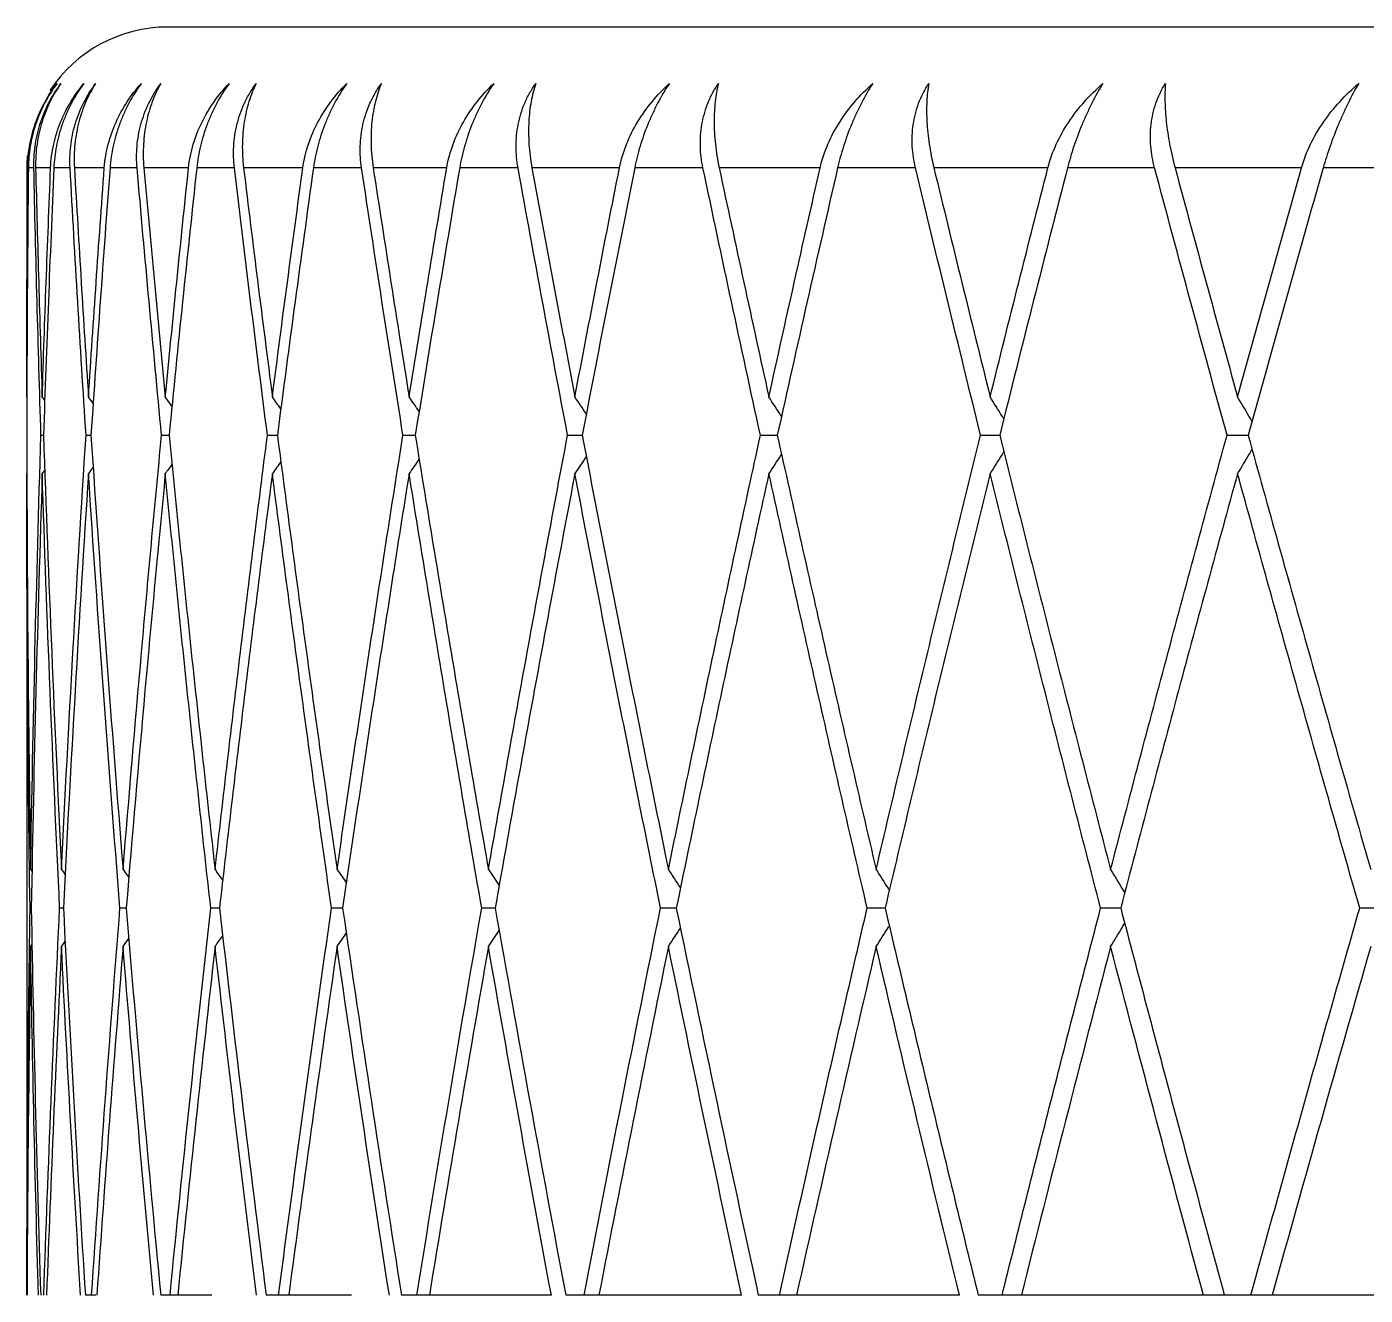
# Model space of a CAD drawing. Extents: x 1661 to 2451, y 0 to 579.
# Drawn here: x 2144.649 to 2149.4, y 273.281 to 277.782 of the extents above; entities that cross this region are included whole.
import ezdxf

# ---------------------------------------------------------------- set-up
doc = ezdxf.new("R2010")
doc.units = 0
doc.header["$LTSCALE"] = 10
doc.header["$MEASUREMENT"] = 0
doc.header["$PDMODE"] = 3
doc.header["$PDSIZE"] = -10
doc.layers.get('0').update_dxf_attribs({"linetype": 'CONTINUOUS'})
doc.layers.get('DEFPOINTS').update_dxf_attribs({"linetype": 'CONTINUOUS'})
doc.layers.add('1', color=7, linetype='CONTINUOUS')
doc.styles.add('Daelim Dimension', font='')
doc.styles.get('Daelim Dimension').set_extended_font_data('나눔고딕')
doc.dimstyles.new('DEFAULT', dxfattribs={"dimscale": 2, "dimtxt": 2, "dimasz": 2, "dimexe": 0, "dimexo": 2, "dimgap": 1, "dimtad": 1, "dimdec": 0, "dimzin": 9, "dimdsep": 46, "dimtxsty": 'Daelim Dimension', "dimcen": 0.5, "dimclrd": 5, "dimclre": 5, "dimclrt": 256, "dimadec": 1, "dimazin": 0, "dimtfac": 1, "dimtdec": 0, "dimtix": 1, "dimtmove": 0, "dimatfit": 3, "dimfxl": 1, "dimtolj": 1, "dimtzin": 1, "dimlwd": 9, "dimlwe": 9, "dimarcsym": 0})

# ---------------------------------------------------------------- blocks, each defined once
blk = doc.blocks.new('*D10')
at = {"color": 5, "linetype": 'ByBlock', "lineweight": 9, "ltscale": 0.5, "transparency": 16777216}
for p, q in [((2201.1748, 273.2806), (2210.2299, 273.2806)), ((2210.2299, 229.2806), (2210.2299, 269.2806)), ((2201.1748, 225.2806), (2210.2299, 225.2806))]:
    blk.add_line(p, q, dxfattribs=at)
at = {"color": 5, "lineweight": 9, "ltscale": 0.5, "transparency": 16777216}
for p, q in [((1872.6271, 259.8451), (1872.6271, 257.7348)), ((1907.6271, 259.8451), (1907.6271, 257.7348)), ((1872.6271, 257.7348), (1760.0075, 257.7348)), ((1903.6271, 257.7348), (1876.6271, 257.7348))]:
    blk.add_line(p, q, dxfattribs=at)
at = {"color": 5, "ltscale": 0.5, "transparency": 16777216}
for points in [[(2209.5632, 269.2806), (2210.8966, 269.2806), (2210.2299, 273.2806)], [(1876.6271, 258.4015), (1876.6271, 257.0681), (1872.6271, 257.7348)], [(1903.6271, 258.4015), (1903.6271, 257.0681), (1907.6271, 257.7348)], [(2209.5632, 229.2806), (2210.8966, 229.2806), (2210.2299, 225.2806)]]:
    blk.add_solid(points, dxfattribs=at)
at = {"layer": 'DEFPOINTS', "color": 0, "ltscale": 0.5, "transparency": 16777216}
for p in [(2197.1748, 273.2806), (2210.2299, 273.2806), (1907.6271, 257.7348), (1872.6271, 255.8451), (1907.6271, 255.8451), (2197.1748, 225.2806)]:
    blk.add_point(p, dxfattribs=at)
at = {"color": 7, "ltscale": 0.5, "transparency": 16777216, "insert": (1803.1169, 266.3585), "char_height": 10, "attachment_point": 5, "style": 'Daelim Dimension'}
blk.add_mtext('\\A1;설치구멍 %%C35', dxfattribs=at)
at = {"ltscale": 0.5, "transparency": 16777216, "insert": (2206.0525, 249.2806), "char_height": 4, "attachment_point": 5, "rotation": 90, "style": 'Daelim Dimension'}
blk.add_mtext('\\A1;48', dxfattribs=at)
blk = doc.blocks.new('*D11')
at = {"color": 5, "lineweight": 9, "ltscale": 0.5, "transparency": 16777216}
for p, q in [((2146.9886, 470.7637), (1973.3175, 470.7637)), ((1975.3175, 466.7637), (1975.3175, 277.2806)), ((2140.6495, 273.2806), (1973.3175, 273.2806))]:
    blk.add_line(p, q, dxfattribs=at)
at = {"color": 5, "linetype": 'ByBlock', "lineweight": 9, "ltscale": 0.5, "transparency": 16777216}
for p, q in [((2212.6777, 377.2806), (2263.0505, 377.2806)), ((2263.0505, 373.2806), (2263.0505, 277.2806)), ((2212.6777, 273.2806), (2263.0505, 273.2806))]:
    blk.add_line(p, q, dxfattribs=at)
at = {"color": 5, "ltscale": 0.5, "transparency": 16777216}
for points in [[(1974.6508, 466.7637), (1975.9842, 466.7637), (1975.3175, 470.7637)], [(2262.3839, 373.2806), (2263.7172, 373.2806), (2263.0505, 377.2806)], [(1974.6508, 277.2806), (1975.9842, 277.2806), (1975.3175, 273.2806)], [(2262.3839, 277.2806), (2263.7172, 277.2806), (2263.0505, 273.2806)]]:
    blk.add_solid(points, dxfattribs=at)
at = {"layer": 'DEFPOINTS', "color": 0, "ltscale": 0.5, "transparency": 16777216}
for p in [(2150.9886, 470.7637), (2208.6777, 377.2806), (1975.3175, 273.2806), (2144.6495, 273.2806), (2208.6777, 273.2806), (2263.0505, 273.2806)]:
    blk.add_point(p, dxfattribs=at)
at = {"color": 7, "ltscale": 0.5, "transparency": 16777216, "insert": (1967.874, 372.0221), "char_height": 10, "attachment_point": 5, "rotation": 90, "style": 'Daelim Dimension'}
blk.add_mtext('\\A1;197', dxfattribs=at)
at = {"ltscale": 0.5, "transparency": 16777216, "insert": (2258.8874, 325.2806), "char_height": 4, "attachment_point": 5, "rotation": 90, "style": 'Daelim Dimension'}
blk.add_mtext('\\A1;104', dxfattribs=at)
blk = doc.blocks.new('*D12')
at = {"color": 5, "lineweight": 9, "ltscale": 0.5, "transparency": 16777216}
for p, q in [((2027.1529, 387.9396), (2027.1529, 224.6774)), ((2167.1495, 249.972), (2167.1495, 224.6774)), ((2031.1529, 226.6774), (2163.1495, 226.6774))]:
    blk.add_line(p, q, dxfattribs=at)
at = {"color": 5, "ltscale": 0.5, "transparency": 16777216}
for points in [[(2031.1529, 227.3441), (2031.1529, 226.0107), (2027.1529, 226.6774)], [(2163.1495, 227.3441), (2163.1495, 226.0107), (2167.1495, 226.6774)]]:
    blk.add_solid(points, dxfattribs=at)
at = {"layer": 'DEFPOINTS', "color": 0, "ltscale": 0.5, "transparency": 16777216}
for p in [(2027.1529, 391.9396), (2167.1495, 253.972), (2167.1495, 226.6774)]:
    blk.add_point(p, dxfattribs=at)
at = {"color": 7, "ltscale": 0.5, "transparency": 16777216, "insert": (2097.1512, 234.0851), "char_height": 10, "attachment_point": 5, "style": 'Daelim Dimension'}
blk.add_mtext('\\A1;140', dxfattribs=at)
blk = doc.blocks.new('*D8')
at = {"color": 5, "lineweight": 9, "ltscale": 0.5, "transparency": 16777216}
for p, q in [((2140.6495, 273.2806), (1973.3175, 273.2806)), ((1975.3175, 99.9618), (1975.3175, 269.2806)), ((2149.2945, 95.9618), (1973.3175, 95.9618))]:
    blk.add_line(p, q, dxfattribs=at)
at = {"color": 5, "ltscale": 0.5, "transparency": 16777216}
for points in [[(1974.6508, 269.2806), (1975.9842, 269.2806), (1975.3175, 273.2806)], [(1974.6508, 99.9618), (1975.9842, 99.9618), (1975.3175, 95.9618)]]:
    blk.add_solid(points, dxfattribs=at)
at = {"layer": 'DEFPOINTS', "color": 0, "ltscale": 0.5, "transparency": 16777216}
for p in [(1975.3175, 273.2806), (2144.6495, 273.2806), (2153.2945, 95.9618)]:
    blk.add_point(p, dxfattribs=at)
at = {"color": 7, "ltscale": 0.5, "transparency": 16777216, "insert": (1967.874, 184.6212), "char_height": 10, "attachment_point": 5, "rotation": 90, "style": 'Daelim Dimension'}
blk.add_mtext('\\A1;480', dxfattribs=at)

msp = doc.modelspace()

# ---------------------------------------------------------------- linework, layer by layer
at = {"layer": '1', "color": 7, "linetype": 'Continuous', "lineweight": 18}
for p, q in [((2189.1495, 277.7806), (2145.1495, 277.7806)), ((2144.6495, 277.2806), (2144.6495, 276.4681)), ((2144.6999, 276.3322), (2144.7088, 276.3322)), ((2144.6495, 276.1963), (2144.6495, 273.2806)), ((2144.6632, 274.7907), (2144.6682, 274.7838)), ((2144.6655, 274.6544), (2144.6611, 274.6544)), ((2144.6632, 274.5181), (2144.6683, 274.525)), ((2144.6495, 273.2806), (2144.6496, 273.2806)), ((2144.8797, 273.2806), (2144.8574, 273.2806)), ((2145.158, 273.2806), (2145.1247, 273.2806)), ((2145.306, 273.2806), (2145.1852, 273.2806)), ((2145.5433, 273.2806), (2145.4992, 273.2806)), ((2145.8019, 273.2806), (2145.5792, 273.2806)), ((2146.0339, 273.2806), (2145.9791, 273.2806)), ((2146.5112, 273.2806), (2146.0783, 273.2806)), ((2146.6274, 273.2806), (2146.5623, 273.2806)), ((2147.1866, 273.2806), (2146.68, 273.2806)), ((2147.3209, 273.2806), (2147.2457, 273.2806)), ((2147.9593, 273.2806), (2147.3814, 273.2806)), ((2148.111, 273.2806), (2148.0261, 273.2806)), ((2148.8254, 273.2806), (2148.1792, 273.2806)), ((2148.9938, 273.2806), (2148.8996, 273.2806)), ((2149.7809, 273.2806), (2149.0693, 273.2806))]:
    msp.add_line(p, q, dxfattribs=at)
at = {"layer": '1', "color": 7, "linetype": 'Continuous', "lineweight": 13}
msp.add_line((2144.6527, 277.2806), (2144.6495, 277.2806), dxfattribs=at)
at = {"layer": '1', "color": 7, "linetype": 'Continuous', "lineweight": 18}
for start, end in [(90, 146.6648), (175.0585, 180)]:
    msp.add_arc((2145.1495, 277.2806), 0.5, start, end, dxfattribs=at)
for points, knots in [([(2144.6527, 277.2806), (2144.653, 277.3097), (2144.6557, 277.3377), (2144.6656, 277.3919), (2144.6727, 277.4181), (2144.6909, 277.4689), (2144.7019, 277.493), (2144.727, 277.5386), (2144.7413, 277.5602), (2144.7571, 277.5806)], [0, 0, 0, 0, 0.25, 0.25, 0.5, 0.5, 0.75, 0.75, 1, 1, 1, 1]), ([(2144.7571, 277.5806), (2144.7403, 277.5582), (2144.7256, 277.5348), (2144.7066, 277.4982), (2144.7007, 277.4858), (2144.69, 277.4605), (2144.6852, 277.4477), (2144.6725, 277.4092), (2144.6662, 277.3834), (2144.6598, 277.3447), (2144.6582, 277.3318), (2144.656, 277.3061), (2144.6554, 277.2933), (2144.6552, 277.2806)], [0, 0, 0, 0, 0.25, 0.25, 0.375, 0.375, 0.5, 0.5, 0.75, 0.75, 0.875, 0.875, 1, 1, 1, 1]), ([(2144.6745, 277.2806), (2144.674, 277.306), (2144.6754, 277.3316), (2144.6807, 277.3702), (2144.683, 277.3831), (2144.6888, 277.4091), (2144.6923, 277.4222), (2144.7043, 277.4606), (2144.7145, 277.4856), (2144.7331, 277.5221), (2144.7398, 277.5341), (2144.7546, 277.5578), (2144.7625, 277.5694), (2144.7709, 277.5806)], [0, 0, 0, 0, 0.25, 0.25, 0.375, 0.375, 0.5, 0.5, 0.75, 0.75, 0.875, 0.875, 1, 1, 1, 1]), ([(2144.7709, 277.5806), (2144.7565, 277.5602), (2144.7436, 277.5386), (2144.7211, 277.4932), (2144.7115, 277.4694), (2144.6997, 277.4317), (2144.6962, 277.4189), (2144.6903, 277.3924), (2144.6878, 277.3789), (2144.6819, 277.3379), (2144.6802, 277.3097), (2144.6809, 277.2806)], [0, 0, 0, 0, 0.25, 0.25, 0.5, 0.5, 0.625, 0.625, 0.75, 0.75, 1, 1, 1, 1]), ([(2144.7341, 277.2806), (2144.7353, 277.3097), (2144.7391, 277.3377), (2144.7511, 277.3919), (2144.7593, 277.4181), (2144.7799, 277.4689), (2144.7921, 277.493), (2144.8198, 277.5386), (2144.8352, 277.5602), (2144.8523, 277.5806)], [0, 0, 0, 0, 0.25, 0.25, 0.5, 0.5, 0.75, 0.75, 1, 1, 1, 1]), ([(2144.8523, 277.5806), (2144.8356, 277.5582), (2144.8209, 277.5348), (2144.8016, 277.4982), (2144.7956, 277.4858), (2144.7846, 277.4605), (2144.7796, 277.4477), (2144.7662, 277.4092), (2144.7594, 277.3834), (2144.752, 277.3447), (2144.7501, 277.3318), (2144.7471, 277.3061), (2144.7461, 277.2933), (2144.7455, 277.2806)], [0, 0, 0, 0, 0.25, 0.25, 0.375, 0.375, 0.5, 0.5, 0.75, 0.75, 0.875, 0.875, 1, 1, 1, 1]), ([(2144.8033, 277.2806), (2144.8019, 277.306), (2144.8026, 277.3316), (2144.8069, 277.3702), (2144.8089, 277.3831), (2144.8141, 277.4091), (2144.8173, 277.4222), (2144.8285, 277.4606), (2144.8382, 277.4856), (2144.8564, 277.5221), (2144.863, 277.5341), (2144.8775, 277.5578), (2144.8854, 277.5694), (2144.8938, 277.5806)], [0, 0, 0, 0, 0.25, 0.25, 0.375, 0.375, 0.5, 0.5, 0.75, 0.75, 0.875, 0.875, 1, 1, 1, 1]), ([(2144.8938, 277.5806), (2144.8808, 277.5602), (2144.8693, 277.5386), (2144.8495, 277.4932), (2144.8412, 277.4694), (2144.8313, 277.4317), (2144.8284, 277.4189), (2144.8236, 277.3924), (2144.8217, 277.3789), (2144.8176, 277.3379), (2144.8169, 277.3097), (2144.8186, 277.2806)], [0, 0, 0, 0, 0.25, 0.25, 0.5, 0.5, 0.625, 0.625, 0.75, 0.75, 1, 1, 1, 1]), ([(2144.9247, 277.2806), (2144.9269, 277.3097), (2144.9317, 277.3377), (2144.9458, 277.3919), (2144.9551, 277.4181), (2144.9779, 277.4689), (2144.9913, 277.493), (2145.0213, 277.5386), (2145.0379, 277.5602), (2145.0562, 277.5806)], [0, 0, 0, 0, 0.25, 0.25, 0.5, 0.5, 0.75, 0.75, 1, 1, 1, 1]), ([(2145.0562, 277.5806), (2145.0397, 277.5582), (2145.025, 277.5348), (2145.0055, 277.4982), (2144.9994, 277.4858), (2144.9881, 277.4605), (2144.983, 277.4477), (2144.969, 277.4092), (2144.9617, 277.3834), (2144.9534, 277.3447), (2144.951, 277.3318), (2144.9473, 277.3061), (2144.9459, 277.2933), (2144.945, 277.2806)], [0, 0, 0, 0, 0.25, 0.25, 0.375, 0.375, 0.5, 0.5, 0.75, 0.75, 0.875, 0.875, 1, 1, 1, 1]), ([(2145.041, 277.2806), (2145.0388, 277.306), (2145.0387, 277.3316), (2145.0419, 277.3702), (2145.0436, 277.3831), (2145.0481, 277.4091), (2145.051, 277.4222), (2145.0614, 277.4606), (2145.0707, 277.4856), (2145.0883, 277.5221), (2145.0947, 277.5341), (2145.109, 277.5578), (2145.1168, 277.5694), (2145.1251, 277.5806)], [0, 0, 0, 0, 0.25, 0.25, 0.375, 0.375, 0.5, 0.5, 0.75, 0.75, 0.875, 0.875, 1, 1, 1, 1]), ([(2145.1251, 277.5806), (2145.1135, 277.5602), (2145.1035, 277.5386), (2145.0865, 277.4932), (2145.0795, 277.4694), (2145.0716, 277.4317), (2145.0693, 277.4189), (2145.0658, 277.3924), (2145.0645, 277.3789), (2145.0621, 277.3379), (2145.0624, 277.3097), (2145.065, 277.2806)], [0, 0, 0, 0, 0.25, 0.25, 0.5, 0.5, 0.625, 0.625, 0.75, 0.75, 1, 1, 1, 1]), ([(2145.2236, 277.2806), (2145.2267, 277.3097), (2145.2325, 277.3377), (2145.2486, 277.3919), (2145.2589, 277.4181), (2145.284, 277.4689), (2145.2984, 277.493), (2145.3306, 277.5386), (2145.3483, 277.5602), (2145.3677, 277.5806)], [0, 0, 0, 0, 0.25, 0.25, 0.5, 0.5, 0.75, 0.75, 1, 1, 1, 1]), ([(2145.3677, 277.5806), (2145.3514, 277.5582), (2145.3368, 277.5348), (2145.3172, 277.4982), (2145.3111, 277.4858), (2145.2996, 277.4605), (2145.2943, 277.4477), (2145.2798, 277.4092), (2145.272, 277.3834), (2145.2628, 277.3447), (2145.2602, 277.3318), (2145.2558, 277.3061), (2145.254, 277.2933), (2145.2526, 277.2806)], [0, 0, 0, 0, 0.25, 0.25, 0.375, 0.375, 0.5, 0.5, 0.75, 0.75, 0.875, 0.875, 1, 1, 1, 1]), ([(2145.3864, 277.2806), (2145.3833, 277.306), (2145.3825, 277.3316), (2145.3846, 277.3702), (2145.386, 277.3831), (2145.3898, 277.4091), (2145.3924, 277.4222), (2145.4019, 277.4606), (2145.4107, 277.4856), (2145.4276, 277.5221), (2145.4339, 277.5341), (2145.4479, 277.5578), (2145.4555, 277.5694), (2145.4637, 277.5806)], [0, 0, 0, 0, 0.25, 0.25, 0.375, 0.375, 0.5, 0.5, 0.75, 0.75, 0.875, 0.875, 1, 1, 1, 1]), ([(2145.4637, 277.5806), (2145.4537, 277.5602), (2145.4451, 277.5386), (2145.431, 277.4932), (2145.4254, 277.4694), (2145.4194, 277.4317), (2145.4178, 277.4189), (2145.4155, 277.3924), (2145.4148, 277.3789), (2145.4141, 277.3379), (2145.4155, 277.3097), (2145.4191, 277.2806)], [0, 0, 0, 0, 0.25, 0.25, 0.5, 0.5, 0.625, 0.625, 0.75, 0.75, 1, 1, 1, 1]), ([(2145.6293, 277.2806), (2145.6333, 277.3097), (2145.64, 277.3377), (2145.6581, 277.3919), (2145.6695, 277.4181), (2145.6965, 277.4689), (2145.712, 277.493), (2145.7462, 277.5386), (2145.765, 277.5602), (2145.7854, 277.5806)], [0, 0, 0, 0, 0.25, 0.25, 0.5, 0.5, 0.75, 0.75, 1, 1, 1, 1]), ([(2145.7854, 277.5806), (2145.7694, 277.5582), (2145.7549, 277.5348), (2145.7354, 277.4982), (2145.7292, 277.4858), (2145.7176, 277.4605), (2145.7122, 277.4477), (2145.6972, 277.4092), (2145.689, 277.3834), (2145.6789, 277.3447), (2145.6759, 277.3318), (2145.6708, 277.3061), (2145.6687, 277.2933), (2145.6669, 277.2806)], [0, 0, 0, 0, 0.25, 0.25, 0.375, 0.375, 0.5, 0.5, 0.75, 0.75, 0.875, 0.875, 1, 1, 1, 1]), ([(2145.8378, 277.2806), (2145.8339, 277.306), (2145.8323, 277.3316), (2145.8334, 277.3702), (2145.8344, 277.3831), (2145.8376, 277.4091), (2145.8398, 277.4222), (2145.8484, 277.4606), (2145.8566, 277.4856), (2145.8729, 277.5221), (2145.8789, 277.5341), (2145.8925, 277.5578), (2145.8999, 277.5694), (2145.9079, 277.5806)], [0, 0, 0, 0, 0.25, 0.25, 0.375, 0.375, 0.5, 0.5, 0.75, 0.75, 0.875, 0.875, 1, 1, 1, 1]), ([(2145.9079, 277.5806), (2145.8995, 277.5602), (2145.8925, 277.5386), (2145.8813, 277.4932), (2145.8771, 277.4694), (2145.8731, 277.4317), (2145.8722, 277.4189), (2145.8712, 277.3924), (2145.8711, 277.3789), (2145.8721, 277.3379), (2145.8745, 277.3097), (2145.879, 277.2806)], [0, 0, 0, 0, 0.25, 0.25, 0.5, 0.5, 0.625, 0.625, 0.75, 0.75, 1, 1, 1, 1]), ([(2146.1399, 277.2806), (2146.1448, 277.3097), (2146.1524, 277.3377), (2146.1723, 277.3919), (2146.1846, 277.4181), (2146.2136, 277.4689), (2146.23, 277.493), (2146.2661, 277.5386), (2146.2858, 277.5602), (2146.3071, 277.5806)], [0, 0, 0, 0, 0.25, 0.25, 0.5, 0.5, 0.75, 0.75, 1, 1, 1, 1]), ([(2146.3071, 277.5806), (2146.2915, 277.5582), (2146.2773, 277.5348), (2146.2578, 277.4982), (2146.2517, 277.4858), (2146.24, 277.4605), (2146.2344, 277.4477), (2146.2191, 277.4092), (2146.2104, 277.3834), (2146.1996, 277.3447), (2146.1963, 277.3318), (2146.1905, 277.3061), (2146.188, 277.2933), (2146.1859, 277.2806)], [0, 0, 0, 0, 0.25, 0.25, 0.375, 0.375, 0.5, 0.5, 0.75, 0.75, 0.875, 0.875, 1, 1, 1, 1]), ([(2146.393, 277.2806), (2146.3884, 277.306), (2146.386, 277.3316), (2146.386, 277.3702), (2146.3866, 277.3831), (2146.3891, 277.4091), (2146.391, 277.4222), (2146.3987, 277.4606), (2146.4063, 277.4856), (2146.4217, 277.5221), (2146.4275, 277.5341), (2146.4406, 277.5578), (2146.4478, 277.5694), (2146.4557, 277.5806)], [0, 0, 0, 0, 0.25, 0.25, 0.375, 0.375, 0.5, 0.5, 0.75, 0.75, 0.875, 0.875, 1, 1, 1, 1]), ([(2146.4557, 277.5806), (2146.4489, 277.5602), (2146.4435, 277.5386), (2146.4352, 277.4932), (2146.4325, 277.4694), (2146.4305, 277.4317), (2146.4302, 277.4189), (2146.4304, 277.3924), (2146.4309, 277.3789), (2146.4337, 277.3379), (2146.4372, 277.3097), (2146.4425, 277.2806)], [0, 0, 0, 0, 0.25, 0.25, 0.5, 0.5, 0.625, 0.625, 0.75, 0.75, 1, 1, 1, 1]), ([(2146.7528, 277.2806), (2146.7586, 277.3097), (2146.7671, 277.3377), (2146.7888, 277.3919), (2146.8019, 277.4181), (2146.8327, 277.4689), (2146.8499, 277.493), (2146.8877, 277.5386), (2146.9082, 277.5602), (2146.9304, 277.5806)], [0, 0, 0, 0, 0.25, 0.25, 0.5, 0.5, 0.75, 0.75, 1, 1, 1, 1]), ([(2146.9304, 277.5806), (2146.9153, 277.5582), (2146.9013, 277.5348), (2146.8821, 277.4982), (2146.8759, 277.4858), (2146.8642, 277.4605), (2146.8586, 277.4477), (2146.843, 277.4092), (2146.834, 277.3834), (2146.8223, 277.3447), (2146.8188, 277.3318), (2146.8124, 277.3061), (2146.8095, 277.2933), (2146.807, 277.2806)], [0, 0, 0, 0, 0.25, 0.25, 0.375, 0.375, 0.5, 0.5, 0.75, 0.75, 0.875, 0.875, 1, 1, 1, 1]), ([(2147.0493, 277.2806), (2147.044, 277.306), (2147.0408, 277.3316), (2147.0398, 277.3702), (2147.04, 277.3831), (2147.0418, 277.4091), (2147.0434, 277.4222), (2147.05, 277.4606), (2147.057, 277.4856), (2147.0716, 277.5221), (2147.0771, 277.5341), (2147.0896, 277.5578), (2147.0966, 277.5694), (2147.1042, 277.5806)], [0, 0, 0, 0, 0.25, 0.25, 0.375, 0.375, 0.5, 0.5, 0.75, 0.75, 0.875, 0.875, 1, 1, 1, 1]), ([(2147.1042, 277.5806), (2147.0991, 277.5602), (2147.0953, 277.5386), (2147.0901, 277.4932), (2147.0888, 277.4694), (2147.0888, 277.4317), (2147.0892, 277.4189), (2147.0907, 277.3924), (2147.0918, 277.3789), (2147.0963, 277.3379), (2147.1007, 277.3097), (2147.107, 277.2806)], [0, 0, 0, 0, 0.25, 0.25, 0.5, 0.5, 0.625, 0.625, 0.75, 0.75, 1, 1, 1, 1]), ([(2147.4651, 277.2806), (2147.4717, 277.3097), (2147.4811, 277.3377), (2147.5044, 277.3919), (2147.5184, 277.4181), (2147.5507, 277.4689), (2147.5687, 277.493), (2147.608, 277.5386), (2147.6293, 277.5602), (2147.6521, 277.5806)], [0, 0, 0, 0, 0.25, 0.25, 0.5, 0.5, 0.75, 0.75, 1, 1, 1, 1]), ([(2147.6521, 277.5806), (2147.6376, 277.5582), (2147.624, 277.5348), (2147.6051, 277.4982), (2147.599, 277.4858), (2147.5873, 277.4605), (2147.5816, 277.4477), (2147.5658, 277.4092), (2147.5564, 277.3834), (2147.5441, 277.3447), (2147.5403, 277.3318), (2147.5333, 277.3061), (2147.5301, 277.2933), (2147.5272, 277.2806)], [0, 0, 0, 0, 0.25, 0.25, 0.375, 0.375, 0.5, 0.5, 0.75, 0.75, 0.875, 0.875, 1, 1, 1, 1]), ([(2147.8036, 277.2806), (2147.7975, 277.306), (2147.7937, 277.3316), (2147.7915, 277.3702), (2147.7914, 277.3831), (2147.7925, 277.4091), (2147.7937, 277.4222), (2147.7993, 277.4606), (2147.8056, 277.4856), (2147.8193, 277.5221), (2147.8245, 277.5341), (2147.8364, 277.5578), (2147.8431, 277.5694), (2147.8504, 277.5806)], [0, 0, 0, 0, 0.25, 0.25, 0.375, 0.375, 0.5, 0.5, 0.75, 0.75, 0.875, 0.875, 1, 1, 1, 1]), ([(2147.8504, 277.5806), (2147.847, 277.5602), (2147.8448, 277.5386), (2147.8427, 277.4932), (2147.8428, 277.4694), (2147.8449, 277.4317), (2147.8459, 277.4189), (2147.8486, 277.3924), (2147.8503, 277.3789), (2147.8565, 277.3379), (2147.862, 277.3097), (2147.869, 277.2806)], [0, 0, 0, 0, 0.25, 0.25, 0.5, 0.5, 0.625, 0.625, 0.75, 0.75, 1, 1, 1, 1]), ([(2148.2733, 277.2806), (2148.2807, 277.3097), (2148.2908, 277.3377), (2148.3157, 277.3919), (2148.3305, 277.4181), (2148.3642, 277.4689), (2148.383, 277.493), (2148.4236, 277.5386), (2148.4455, 277.5602), (2148.4689, 277.5806)], [0, 0, 0, 0, 0.25, 0.25, 0.5, 0.5, 0.75, 0.75, 1, 1, 1, 1]), ([(2148.4689, 277.5806), (2148.455, 277.5582), (2148.4419, 277.5348), (2148.4233, 277.4982), (2148.4173, 277.4858), (2148.4056, 277.4605), (2148.4, 277.4477), (2148.384, 277.4092), (2148.3744, 277.3834), (2148.3614, 277.3447), (2148.3574, 277.3318), (2148.3498, 277.3061), (2148.3462, 277.2933), (2148.343, 277.2806)], [0, 0, 0, 0, 0.25, 0.25, 0.375, 0.375, 0.5, 0.5, 0.75, 0.75, 0.875, 0.875, 1, 1, 1, 1]), ([(2148.6521, 277.2806), (2148.6454, 277.306), (2148.6408, 277.3316), (2148.6376, 277.3702), (2148.6371, 277.3831), (2148.6375, 277.4091), (2148.6383, 277.4222), (2148.6429, 277.4606), (2148.6485, 277.4856), (2148.6611, 277.5221), (2148.666, 277.5341), (2148.6773, 277.5578), (2148.6836, 277.5694), (2148.6907, 277.5806)], [0, 0, 0, 0, 0.25, 0.25, 0.375, 0.375, 0.5, 0.5, 0.75, 0.75, 0.875, 0.875, 1, 1, 1, 1]), ([(2148.6907, 277.5806), (2148.689, 277.5602), (2148.6884, 277.5386), (2148.6893, 277.4932), (2148.6909, 277.4694), (2148.695, 277.4317), (2148.6966, 277.4189), (2148.7006, 277.3924), (2148.7029, 277.3789), (2148.7107, 277.3379), (2148.7172, 277.3097), (2148.725, 277.2806)], [0, 0, 0, 0, 0.25, 0.25, 0.5, 0.5, 0.625, 0.625, 0.75, 0.75, 1, 1, 1, 1]), ([(2149.1734, 277.2806), (2149.1816, 277.3097), (2149.1925, 277.3377), (2149.2188, 277.3919), (2149.2342, 277.4181), (2149.2693, 277.4689), (2149.2886, 277.493), (2149.3303, 277.5386), (2149.3527, 277.5602), (2149.3767, 277.5806)], [0, 0, 0, 0, 0.25, 0.25, 0.5, 0.5, 0.75, 0.75, 1, 1, 1, 1]), ([(2149.3767, 277.5806), (2149.3635, 277.5582), (2149.3508, 277.5348), (2149.3327, 277.4982), (2149.3268, 277.4858), (2149.3153, 277.4605), (2149.3097, 277.4477), (2149.2936, 277.4092), (2149.2838, 277.3834), (2149.2703, 277.3447), (2149.266, 277.3318), (2149.2578, 277.3061), (2149.254, 277.2933), (2149.2504, 277.2806)], [0, 0, 0, 0, 0.25, 0.25, 0.375, 0.375, 0.5, 0.5, 0.75, 0.75, 0.875, 0.875, 1, 1, 1, 1]), ([(2147.3281, 276.3991), (2147.3279, 276.3995), (2147.3129, 276.4225), (2147.2979, 276.4455), (2147.2832, 276.4681)], [0, 0, 0, 0, 0.016351, 1, 1, 1, 1]), ([(2148.1169, 276.3905), (2148.1149, 276.3937), (2148.0988, 276.4196), (2148.0826, 276.4455), (2148.0684, 276.4681)], [0, 0, 0, 0, 0.125113, 1, 1, 1, 1]), ([(2148.998, 276.3819), (2148.9944, 276.388), (2148.9773, 276.4168), (2148.9601, 276.4455), (2148.9466, 276.4681)], [0, 0, 0, 0, 0.21213, 1, 1, 1, 1]), ([(2147.2533, 276.3322), (2147.273, 276.3322), (2147.293, 276.3322), (2147.3129, 276.3322), (2147.3132, 276.3322)], [0, 0, 0, 0, 0.987137, 1, 1, 1, 1]), ([(2148.0347, 276.3322), (2148.0545, 276.3322), (2148.077, 276.3322), (2148.0995, 276.3322), (2148.1023, 276.3322)], [0, 0, 0, 0, 0.877247, 1, 1, 1, 1]), ([(2148.9092, 276.3322), (2148.9289, 276.3322), (2148.9539, 276.3322), (2148.9789, 276.3322), (2148.9841, 276.3322)], [0, 0, 0, 0, 0.789484, 1, 1, 1, 1]), ([(2148.117, 276.2739), (2148.1149, 276.2707), (2148.0988, 276.2448), (2148.0826, 276.2189), (2148.0684, 276.1963)], [0, 0, 0, 0, 0.125707, 1, 1, 1, 1]), ([(2148.998, 276.2826), (2148.9944, 276.2764), (2148.9773, 276.2476), (2148.9601, 276.2189), (2148.9466, 276.1963)], [0, 0, 0, 0, 0.212832, 1, 1, 1, 1]), ([(2147.3281, 276.2654), (2147.3279, 276.265), (2147.3129, 276.2419), (2147.2979, 276.2189), (2147.2832, 276.1963)], [0, 0, 0, 0, 0.017291, 1, 1, 1, 1]), ([(2147.6639, 274.7907), (2147.6784, 274.768), (2147.694, 274.7435), (2147.7096, 274.7189), (2147.7108, 274.7171)], [0, 0, 0, 0, 0.925472, 1, 1, 1, 1]), ([(2148.4961, 274.7907), (2148.51, 274.768), (2148.5267, 274.7406), (2148.5433, 274.7132), (2148.5462, 274.7085)], [0, 0, 0, 0, 0.828891, 1, 1, 1, 1]), ([(2147.6958, 274.6544), (2147.6943, 274.6544), (2147.6731, 274.6544), (2147.6519, 274.6544), (2147.6321, 274.6544)], [0, 0, 0, 0, 0.070769, 1, 1, 1, 1]), ([(2148.5318, 274.6544), (2148.5278, 274.6544), (2148.5041, 274.6544), (2148.4803, 274.6544), (2148.4606, 274.6544)], [0, 0, 0, 0, 0.168592, 1, 1, 1, 1]), ([(2149.4585, 274.6544), (2149.452, 274.6544), (2149.4259, 274.6544), (2149.3998, 274.6544), (2149.3801, 274.6544)], [0, 0, 0, 0, 0.248051, 1, 1, 1, 1]), ([(2147.6639, 274.5181), (2147.6784, 274.5408), (2147.694, 274.5653), (2147.7096, 274.5899), (2147.7108, 274.5917)], [0, 0, 0, 0, 0.92536, 1, 1, 1, 1]), ([(2148.4961, 274.5181), (2148.51, 274.5408), (2148.5267, 274.5682), (2148.5434, 274.5956), (2148.5462, 274.6003)], [0, 0, 0, 0, 0.828842, 1, 1, 1, 1]), ([(2147.3814, 273.2806), (2147.3809, 273.2806), (2147.3608, 273.2806), (2147.3406, 273.2806), (2147.3209, 273.2806)], [0, 0, 0, 0, 0.023462, 1, 1, 1, 1]), ([(2148.1792, 273.2806), (2148.1762, 273.2806), (2148.1535, 273.2806), (2148.1307, 273.2806), (2148.111, 273.2806)], [0, 0, 0, 0, 0.131049, 1, 1, 1, 1]), ([(2148.8996, 273.2806), (2148.8946, 273.2806), (2148.8699, 273.2806), (2148.8452, 273.2806), (2148.8254, 273.2806)], [0, 0, 0, 0, 0.202754, 1, 1, 1, 1]), ([(2149.0693, 273.2806), (2149.0639, 273.2806), (2149.0387, 273.2806), (2149.0135, 273.2806), (2148.9938, 273.2806)], [0, 0, 0, 0, 0.217257, 1, 1, 1, 1])]:
    msp.add_open_spline(points, degree=3, knots=knots, dxfattribs=at)
for points in [[(2144.6495, 276.4681), (2144.6495, 276.6037), (2144.65, 276.8747), (2144.6516, 277.1454), (2144.6527, 277.2806)], [(2144.6552, 277.2806), (2144.6536, 277.1228), (2144.6509, 276.8068), (2144.6498, 276.4905), (2144.6496, 276.3322)], [(2144.6999, 276.3322), (2144.695, 276.4905), (2144.6858, 276.8068), (2144.678, 277.1228), (2144.6745, 277.2806)], [(2144.6809, 277.2806), (2144.6843, 277.1454), (2144.6915, 276.8747), (2144.6999, 276.6037), (2144.7043, 276.4681)], [(2144.7043, 276.4681), (2144.7087, 276.6037), (2144.7181, 276.8747), (2144.7286, 277.1454), (2144.7341, 277.2806)], [(2144.7455, 277.2806), (2144.7387, 277.1228), (2144.7257, 276.8068), (2144.7142, 276.4905), (2144.7088, 276.3322)], [(2144.8597, 276.3322), (2144.8496, 276.4905), (2144.83, 276.8068), (2144.812, 277.1228), (2144.8033, 277.2806)], [(2144.8186, 277.2806), (2144.8264, 277.1454), (2144.8424, 276.8747), (2144.8596, 276.6037), (2144.8685, 276.4681)], [(2144.8685, 276.4681), (2144.8773, 276.6037), (2144.8955, 276.8747), (2144.9148, 277.1454), (2144.9247, 277.2806)], [(2144.945, 277.2806), (2144.933, 277.1228), (2144.9098, 276.8068), (2144.888, 276.4905), (2144.8774, 276.3322)], [(2145.128, 276.3322), (2145.1128, 276.4905), (2145.0831, 276.8068), (2145.0548, 277.1228), (2145.041, 277.2806)], [(2145.065, 277.2806), (2145.0772, 277.1454), (2145.102, 276.8747), (2145.128, 276.6037), (2145.1412, 276.4681)], [(2145.1412, 276.4681), (2145.1544, 276.6037), (2145.1814, 276.8747), (2145.2094, 277.1454), (2145.2236, 277.2806)], [(2145.2526, 277.2806), (2145.2355, 277.1228), (2145.2021, 276.8068), (2145.1701, 276.4905), (2145.1545, 276.3322)], [(2145.5036, 276.3322), (2145.4834, 276.4905), (2145.4436, 276.8068), (2145.4052, 277.1228), (2145.3864, 277.2806)], [(2145.4191, 277.2806), (2145.4356, 277.1454), (2145.469, 276.8747), (2145.5036, 276.6037), (2145.5211, 276.4681)], [(2145.5211, 276.4681), (2145.5386, 276.6037), (2145.5742, 276.8747), (2145.6108, 277.1454), (2145.6293, 277.2806)], [(2145.6669, 277.2806), (2145.6448, 277.1228), (2145.6014, 276.8068), (2145.5594, 276.4905), (2145.5388, 276.3322)], [(2145.9847, 276.3322), (2145.9595, 276.4905), (2145.9098, 276.8068), (2145.8616, 277.1228), (2145.8378, 277.2806)], [(2145.879, 277.2806), (2145.8997, 277.1454), (2145.9417, 276.8747), (2145.9847, 276.6037), (2146.0064, 276.4681)], [(2146.0064, 276.4681), (2146.0282, 276.6037), (2146.0721, 276.8747), (2146.1171, 277.1454), (2146.1399, 277.2806)], [(2146.1859, 277.2806), (2146.1589, 277.1228), (2146.1057, 276.8068), (2146.0539, 276.4905), (2146.0283, 276.3322)], [(2146.5689, 276.3322), (2146.5389, 276.4905), (2146.4796, 276.8068), (2146.4216, 277.1228), (2146.393, 277.2806)], [(2146.4425, 277.2806), (2146.4674, 277.1454), (2146.5176, 276.8747), (2146.5689, 276.6037), (2146.5947, 276.4681)], [(2146.5947, 276.4681), (2146.6206, 276.6037), (2146.6728, 276.8747), (2146.726, 277.1454), (2146.7528, 277.2806)], [(2146.807, 277.2806), (2146.7753, 277.1228), (2146.7125, 276.8068), (2146.6511, 276.4905), (2146.6207, 276.3322)], [(2147.2533, 276.3322), (2147.2187, 276.4905), (2147.15, 276.8068), (2147.0827, 277.1228), (2147.0493, 277.2806)], [(2147.107, 277.2806), (2147.1358, 277.1454), (2147.1941, 276.8747), (2147.2533, 276.6037), (2147.2832, 276.4681)], [(2147.2832, 276.4681), (2147.313, 276.6037), (2147.3732, 276.8747), (2147.4343, 277.1454), (2147.4651, 277.2806)], [(2147.5272, 277.2806), (2147.4909, 277.1228), (2147.4189, 276.8068), (2147.3482, 276.4905), (2147.3132, 276.3322)], [(2148.0347, 276.3322), (2147.9956, 276.4905), (2147.9179, 276.8069), (2147.8415, 277.1228), (2147.8036, 277.2806)], [(2147.869, 277.2806), (2147.9018, 277.1454), (2147.9678, 276.8747), (2148.0347, 276.6037), (2148.0684, 276.4681)], [(2148.0684, 276.4681), (2148.1021, 276.6037), (2148.1699, 276.8747), (2148.2387, 277.1454), (2148.2733, 277.2806)], [(2148.343, 277.2806), (2148.3022, 277.1228), (2148.2214, 276.8068), (2148.1418, 276.4905), (2148.1023, 276.3322)], [(2148.9092, 276.3322), (2148.8658, 276.4905), (2148.7795, 276.8068), (2148.6944, 277.1228), (2148.6521, 277.2806)], [(2148.725, 277.2806), (2148.7615, 277.1454), (2148.8349, 276.8747), (2148.9092, 276.6037), (2148.9466, 276.4681)], [(2148.9466, 276.4681), (2148.984, 276.6037), (2149.0591, 276.8747), (2149.1352, 277.1454), (2149.1734, 277.2806)], [(2149.2504, 277.2806), (2149.2054, 277.1228), (2149.1161, 276.8068), (2149.0279, 276.4905), (2148.9841, 276.3322)], [(2144.7133, 276.4559), (2144.7103, 276.46), (2144.7073, 276.464), (2144.7043, 276.4681)], [(2144.8852, 276.4452), (2144.8796, 276.4529), (2144.874, 276.4605), (2144.8685, 276.4681)], [(2145.1649, 276.4352), (2145.157, 276.4462), (2145.1491, 276.4572), (2145.1412, 276.4681)], [(2145.5512, 276.4257), (2145.5411, 276.4399), (2145.5311, 276.454), (2145.5211, 276.4681)], [(2146.0421, 276.4166), (2146.0302, 276.4338), (2146.0183, 276.451), (2146.0064, 276.4681)], [(2146.6354, 276.4078), (2146.6218, 276.4279), (2146.6083, 276.448), (2146.5947, 276.4681)], [(2144.6496, 276.3322), (2144.6499, 276.0758), (2144.6525, 275.5624), (2144.659, 275.0481), (2144.6632, 274.7907)], [(2144.6632, 274.7907), (2144.6674, 275.0481), (2144.6777, 275.5624), (2144.6919, 276.0758), (2144.6999, 276.3322)], [(2144.7088, 276.3322), (2144.7176, 276.0758), (2144.7369, 275.5624), (2144.7602, 275.0481), (2144.7727, 274.7907)], [(2144.7727, 274.7907), (2144.7853, 275.0481), (2144.8124, 275.5624), (2144.8433, 276.0758), (2144.8597, 276.3322)], [(2144.8597, 276.3322), (2144.8656, 276.3322), (2144.8715, 276.3322), (2144.8774, 276.3322)], [(2144.8774, 276.3322), (2144.8945, 276.0758), (2144.9305, 275.5624), (2144.9704, 275.0481), (2144.9913, 274.7907)], [(2144.9913, 274.7907), (2145.0122, 275.0481), (2145.0559, 275.5624), (2145.1033, 276.0758), (2145.128, 276.3322)], [(2145.128, 276.3322), (2145.1368, 276.3322), (2145.1457, 276.3322), (2145.1545, 276.3322)], [(2145.1545, 276.3322), (2145.1798, 276.0758), (2145.2324, 275.5624), (2145.2887, 275.0481), (2145.3178, 274.7907)], [(2145.3178, 274.7907), (2145.3469, 275.0481), (2145.407, 275.5624), (2145.4708, 276.0758), (2145.5036, 276.3322)], [(2145.5036, 276.3322), (2145.5153, 276.3322), (2145.527, 276.3322), (2145.5388, 276.3322)], [(2145.5388, 276.3322), (2145.5722, 276.0758), (2145.641, 275.5624), (2145.7135, 275.0481), (2145.7507, 274.7907)], [(2145.7507, 274.7907), (2145.7879, 275.0481), (2145.8641, 275.5624), (2145.9439, 276.0758), (2145.9847, 276.3322)], [(2145.9847, 276.3322), (2145.9992, 276.3322), (2146.0138, 276.3322), (2146.0283, 276.3322)], [(2146.0283, 276.3322), (2146.0697, 276.0758), (2146.1544, 275.5624), (2146.2428, 275.0481), (2146.2879, 274.7907)], [(2146.2879, 274.7907), (2146.3329, 275.0481), (2146.4249, 275.5624), (2146.5203, 276.0758), (2146.5689, 276.3322)], [(2146.5689, 276.3322), (2146.5862, 276.3322), (2146.6034, 276.3322), (2146.6207, 276.3322)], [(2146.6207, 276.3322), (2146.6699, 276.0758), (2146.7701, 275.5624), (2146.8739, 275.0481), (2146.9266, 274.7907)], [(2146.9266, 274.7907), (2146.9794, 275.0481), (2147.0866, 275.5624), (2147.1972, 276.0758), (2147.2533, 276.3322)], [(2147.3132, 276.3322), (2147.3699, 276.0758), (2147.4851, 275.5624), (2147.6037, 275.0481), (2147.6639, 274.7907)], [(2147.6639, 274.7907), (2147.7241, 275.0481), (2147.8461, 275.5624), (2147.9713, 276.0758), (2148.0347, 276.3322)], [(2148.1023, 276.3322), (2148.1662, 276.0758), (2148.2959, 275.5625), (2148.4288, 275.0481), (2148.4961, 274.7907)], [(2148.4961, 274.7907), (2148.5634, 275.0481), (2148.6996, 275.5624), (2148.8388, 276.0758), (2148.9092, 276.3322)], [(2148.9841, 276.3322), (2149.0551, 276.0758), (2149.1985, 275.5624), (2149.3452, 275.0481), (2149.4192, 274.7907)], [(2145.1651, 276.2294), (2145.1571, 276.2184), (2145.1491, 276.2073), (2145.1412, 276.1963)], [(2145.5513, 276.2389), (2145.5412, 276.2247), (2145.5312, 276.2105), (2145.5211, 276.1963)], [(2146.0422, 276.2479), (2146.0303, 276.2307), (2146.0183, 276.2135), (2146.0064, 276.1963)], [(2146.6354, 276.2567), (2146.6219, 276.2365), (2146.6083, 276.2164), (2146.5947, 276.1963)], [(2144.6611, 274.6544), (2144.6572, 274.9119), (2144.6514, 275.4263), (2144.6495, 275.9398), (2144.6495, 276.1963)], [(2144.7043, 276.1963), (2144.6959, 275.9398), (2144.6811, 275.4263), (2144.67, 274.9119), (2144.6655, 274.6544)], [(2144.7136, 276.2088), (2144.7105, 276.2046), (2144.7074, 276.2005), (2144.7043, 276.1963)], [(2144.7662, 274.6544), (2144.7539, 274.9119), (2144.7314, 275.4263), (2144.7127, 275.9398), (2144.7043, 276.1963)], [(2144.8685, 276.1963), (2144.8517, 275.9398), (2144.8202, 275.4263), (2144.7924, 274.9119), (2144.7795, 274.6544)], [(2144.8854, 276.2194), (2144.8798, 276.2117), (2144.8741, 276.204), (2144.8685, 276.1963)], [(2144.9803, 274.6544), (2144.9598, 274.9119), (2144.9206, 275.4263), (2144.8852, 275.9398), (2144.8685, 276.1963)], [(2145.1412, 276.1963), (2145.1162, 275.9398), (2145.0681, 275.4263), (2145.0237, 274.9119), (2145.0025, 274.6544)], [(2145.3025, 274.6544), (2145.2737, 274.9119), (2145.2181, 275.4263), (2145.1662, 275.9398), (2145.1412, 276.1963)], [(2145.5211, 276.1963), (2145.488, 275.9398), (2145.4235, 275.4263), (2145.3628, 274.9119), (2145.3333, 274.6544)], [(2145.7311, 274.6544), (2145.6943, 274.9119), (2145.6224, 275.4263), (2145.5542, 275.9398), (2145.5211, 276.1963)], [(2146.0064, 276.1963), (2145.9653, 275.9398), (2145.8848, 275.4263), (2145.808, 274.9119), (2145.7705, 274.6544)], [(2146.2641, 274.6544), (2146.2193, 274.9119), (2146.1316, 275.4263), (2146.0475, 275.9398), (2146.0064, 276.1963)], [(2146.5947, 276.1963), (2146.5458, 275.9398), (2146.4498, 275.4263), (2146.3572, 274.9119), (2146.3118, 274.6544)], [(2146.8988, 274.6544), (2146.8463, 274.9119), (2146.7432, 275.4263), (2146.6436, 275.9398), (2146.5947, 276.1963)], [(2147.2832, 276.1963), (2147.2267, 275.9398), (2147.1155, 275.4263), (2147.0077, 274.9119), (2146.9546, 274.6544)], [(2147.6321, 274.6544), (2147.5723, 274.9119), (2147.4542, 275.4263), (2147.3396, 275.9398), (2147.2832, 276.1963)], [(2148.0684, 276.1963), (2148.0047, 275.9398), (2147.8789, 275.4263), (2147.7563, 274.9119), (2147.6958, 274.6544)], [(2148.4606, 274.6544), (2148.3936, 274.9119), (2148.2612, 275.4264), (2148.1321, 275.9398), (2148.0684, 276.1963)], [(2148.9466, 276.1963), (2148.8759, 275.9398), (2148.7361, 275.4263), (2148.5994, 274.9119), (2148.5318, 274.6544)], [(2149.3801, 274.6544), (2149.3063, 274.9119), (2149.1602, 275.4263), (2149.0173, 275.9398), (2148.9466, 276.1963)], [(2144.7727, 274.7907), (2144.7771, 274.7847), (2144.7815, 274.7787), (2144.7858, 274.7728)], [(2144.9913, 274.7907), (2144.9981, 274.7813), (2145.0049, 274.7719), (2145.0118, 274.7625)], [(2145.3178, 274.7907), (2145.3269, 274.778), (2145.3359, 274.7654), (2145.3449, 274.7527)], [(2145.7507, 274.7907), (2145.7617, 274.7749), (2145.7728, 274.7592), (2145.7838, 274.7434)], [(2146.2879, 274.7907), (2146.3006, 274.7719), (2146.3134, 274.7532), (2146.3262, 274.7345)], [(2146.9266, 274.7907), (2146.9409, 274.769), (2146.9553, 274.7474), (2146.9696, 274.7257)], [(2144.6496, 273.2806), (2144.65, 273.51), (2144.6523, 273.9682), (2144.6576, 274.4258), (2144.6611, 274.6544)], [(2144.6655, 274.6544), (2144.6695, 274.4258), (2144.6791, 273.9682), (2144.6918, 273.51), (2144.6989, 273.2806)], [(2144.71, 273.2806), (2144.7179, 273.51), (2144.7351, 273.9682), (2144.7553, 274.4258), (2144.7662, 274.6544)], [(2144.7795, 274.6544), (2144.7751, 274.6544), (2144.7706, 274.6544), (2144.7662, 274.6544)], [(2144.7795, 274.6544), (2144.791, 274.4258), (2144.8154, 273.9682), (2144.8429, 273.51), (2144.8574, 273.2806)], [(2144.8797, 273.2806), (2144.895, 273.51), (2144.9271, 273.9682), (2144.9621, 274.4258), (2144.9803, 274.6544)], [(2145.0025, 274.6544), (2144.9951, 274.6544), (2144.9877, 274.6544), (2144.9803, 274.6544)], [(2145.0025, 274.6544), (2145.0213, 274.4258), (2145.0605, 273.9682), (2145.1028, 273.51), (2145.1247, 273.2806)], [(2145.158, 273.2806), (2145.1806, 273.51), (2145.2273, 273.9682), (2145.277, 274.4258), (2145.3025, 274.6544)], [(2145.3333, 274.6544), (2145.3231, 274.6544), (2145.3128, 274.6544), (2145.3025, 274.6544)], [(2145.3333, 274.6544), (2145.3595, 274.4258), (2145.4133, 273.9682), (2145.47, 273.51), (2145.4992, 273.2806)], [(2145.5433, 273.2806), (2145.5732, 273.51), (2145.6344, 273.9682), (2145.6984, 274.4258), (2145.7311, 274.6544)], [(2145.7705, 274.6544), (2145.7574, 274.6544), (2145.7442, 274.6544), (2145.7311, 274.6544)], [(2145.7705, 274.6544), (2145.8038, 274.4258), (2145.8719, 273.9682), (2145.9429, 273.51), (2145.9791, 273.2806)], [(2146.0339, 273.2806), (2146.0709, 273.51), (2146.1462, 273.9682), (2146.2243, 274.4258), (2146.2641, 274.6544)], [(2146.3118, 274.6544), (2146.2959, 274.6544), (2146.28, 274.6544), (2146.2641, 274.6544)], [(2146.3118, 274.6544), (2146.3521, 274.4258), (2146.4342, 273.9682), (2146.5191, 273.51), (2146.5623, 273.2806)], [(2146.6274, 273.2806), (2146.6713, 273.51), (2146.7604, 273.9682), (2146.8522, 274.4258), (2146.8988, 274.6544)], [(2146.9546, 274.6544), (2146.936, 274.6544), (2146.9174, 274.6544), (2146.8988, 274.6544)], [(2146.9546, 274.6544), (2147.0017, 274.4258), (2147.0974, 273.9682), (2147.1958, 273.51), (2147.2457, 273.2806)], [(2147.3209, 273.2806), (2147.3715, 273.51), (2147.4739, 273.9682), (2147.579, 274.4258), (2147.6321, 274.6544)], [(2147.6958, 274.6544), (2147.7495, 274.4258), (2147.8583, 273.9682), (2147.9697, 273.51), (2148.0261, 273.2806)], [(2148.111, 273.2806), (2148.168, 273.51), (2148.2833, 273.9682), (2148.4011, 274.4258), (2148.4606, 274.6544)], [(2148.5318, 274.6544), (2148.5919, 274.4258), (2148.7132, 273.9681), (2148.837, 273.5099), (2148.8996, 273.2806)], [(2148.9938, 273.2806), (2149.057, 273.51), (2149.1846, 273.9682), (2149.3146, 274.4258), (2149.3801, 274.6544)], [(2145.7507, 274.5181), (2145.7617, 274.5338), (2145.7727, 274.5496), (2145.7837, 274.5653)], [(2146.2879, 274.5181), (2146.3006, 274.5368), (2146.3134, 274.5556), (2146.3261, 274.5743)], [(2146.9266, 274.5181), (2146.9409, 274.5398), (2146.9552, 274.5614), (2146.9695, 274.583)], [(2144.6632, 274.5181), (2144.6598, 274.3122), (2144.6544, 273.9), (2144.6513, 273.4872), (2144.6504, 273.2806)], [(2144.6908, 273.2806), (2144.6849, 273.4871), (2144.6745, 273.8998), (2144.6666, 274.3121), (2144.6632, 274.5181)], [(2144.7727, 274.5181), (2144.7627, 274.3122), (2144.7438, 273.9), (2144.7273, 273.4872), (2144.7197, 273.2806)], [(2144.7727, 274.5181), (2144.7771, 274.5241), (2144.7815, 274.5301), (2144.7859, 274.5361)], [(2144.8405, 273.2806), (2144.828, 273.4872), (2144.8042, 273.9), (2144.7828, 274.3122), (2144.7727, 274.5181)], [(2144.9913, 274.5181), (2144.9746, 274.3122), (2144.9424, 273.9), (2144.9126, 273.4872), (2144.8983, 273.2806)], [(2144.9913, 274.5181), (2144.9981, 274.5275), (2145.005, 274.537), (2145.0118, 274.5464)], [(2145.099, 273.2806), (2145.0798, 273.4872), (2145.0427, 273.9), (2145.008, 274.3122), (2144.9913, 274.5181)], [(2145.3178, 274.5181), (2145.2945, 274.3122), (2145.2492, 273.9), (2145.2061, 273.4872), (2145.1852, 273.2806)], [(2145.3178, 274.5181), (2145.3269, 274.5308), (2145.3359, 274.5434), (2145.3449, 274.5561)], [(2145.4648, 273.2806), (2145.4391, 273.4872), (2145.3889, 273.9), (2145.3411, 274.3122), (2145.3178, 274.5181)], [(2145.7507, 274.5181), (2145.721, 274.3122), (2145.6626, 273.9), (2145.6066, 273.4872), (2145.5792, 273.2806)], [(2145.9363, 273.2806), (2145.9042, 273.4872), (2145.8411, 273.9), (2145.7805, 274.3122), (2145.7507, 274.5181)], [(2146.2879, 274.5181), (2146.2518, 274.3122), (2146.1808, 273.9), (2146.1121, 273.4872), (2146.0783, 273.2806)], [(2146.5112, 273.2806), (2146.4728, 273.4872), (2146.3972, 273.9), (2146.3239, 274.3122), (2146.2879, 274.5181)], [(2146.9266, 274.5181), (2146.8844, 274.3122), (2146.8011, 273.9), (2146.72, 273.4872), (2146.68, 273.2806)], [(2147.1866, 273.2806), (2147.1421, 273.4872), (2147.0543, 273.9), (2146.9688, 274.3122), (2146.9266, 274.5181)], [(2147.6639, 274.5181), (2147.6158, 274.3122), (2147.5206, 273.9), (2147.4274, 273.4872), (2147.3814, 273.2806)], [(2147.9593, 273.2806), (2147.909, 273.4872), (2147.8094, 273.9), (2147.712, 274.3122), (2147.6639, 274.5181)], [(2148.4961, 274.5181), (2148.4423, 274.3122), (2148.3357, 273.9), (2148.231, 273.4872), (2148.1792, 273.2806)], [(2148.8254, 273.2806), (2148.7695, 273.4871), (2148.6587, 273.8999), (2148.55, 274.3121), (2148.4961, 274.5181)], [(2149.4192, 274.5181), (2149.36, 274.3122), (2149.2424, 273.9), (2149.1267, 273.4872), (2149.0693, 273.2806)], [(2144.8945, 273.2806), (2144.8896, 273.2806), (2144.8847, 273.2806), (2144.8797, 273.2806)], [(2145.1852, 273.2806), (2145.1761, 273.2806), (2145.1671, 273.2806), (2145.158, 273.2806)], [(2145.5792, 273.2806), (2145.5672, 273.2806), (2145.5553, 273.2806), (2145.5433, 273.2806)], [(2146.0783, 273.2806), (2146.0635, 273.2806), (2146.0487, 273.2806), (2146.0339, 273.2806)], [(2146.68, 273.2806), (2146.6625, 273.2806), (2146.6449, 273.2806), (2146.6274, 273.2806)]]:
    msp.add_open_spline(points, degree=3, dxfattribs=at)
at = {"layer": '1', "color": 7, "linetype": 'Continuous', "lineweight": 13}
for points, weights in [([(2144.6745, 277.2806), (2144.6615, 277.2806), (2144.6552, 277.2806)], [1, 0.9999245188, 1]), ([(2144.7341, 277.2806), (2144.7011, 277.2806), (2144.6809, 277.2806)], [1, 0.999856305361, 1]), ([(2144.8033, 277.2806), (2144.7711, 277.2806), (2144.7455, 277.2806)], [1, 0.9999245188, 1]), ([(2144.9247, 277.2806), (2144.8653, 277.2806), (2144.8186, 277.2806)], [1, 0.999856305361, 1]), ([(2145.041, 277.2806), (2144.9896, 277.2806), (2144.945, 277.2806)], [1, 0.9999245188, 1]), ([(2145.2236, 277.2806), (2145.138, 277.2806), (2145.065, 277.2806)], [1, 0.999856305361, 1]), ([(2145.3864, 277.2806), (2145.3162, 277.2806), (2145.2526, 277.2806)], [1, 0.9999245188, 1]), ([(2145.6293, 277.2806), (2145.518, 277.2806), (2145.4191, 277.2806)], [1, 0.999856305361, 1]), ([(2145.8378, 277.2806), (2145.7491, 277.2806), (2145.6669, 277.2806)], [1, 0.9999245188, 1]), ([(2146.1399, 277.2806), (2146.0034, 277.2806), (2145.879, 277.2806)], [1, 0.999856305361, 1]), ([(2146.393, 277.2806), (2146.2863, 277.2806), (2146.1859, 277.2806)], [1, 0.9999245188, 1]), ([(2146.7528, 277.2806), (2146.5918, 277.2806), (2146.4425, 277.2806)], [1, 0.999856305361, 1]), ([(2147.0493, 277.2806), (2146.9251, 277.2806), (2146.807, 277.2806)], [1, 0.999924518799, 1]), ([(2147.4651, 277.2806), (2147.2803, 277.2806), (2147.107, 277.2806)], [1, 0.999856305361, 1]), ([(2147.8036, 277.2806), (2147.6624, 277.2806), (2147.5272, 277.2806)], [1, 0.9999245188, 1]), ([(2148.2733, 277.2806), (2148.0657, 277.2806), (2147.869, 277.2806)], [1, 0.999856305361, 1]), ([(2148.6521, 277.2806), (2148.4947, 277.2806), (2148.343, 277.2806)], [1, 0.9999245188, 1]), ([(2149.1734, 277.2806), (2148.944, 277.2806), (2148.725, 277.2806)], [1, 0.999856305361, 1]), ([(2149.5908, 277.2806), (2149.4179, 277.2806), (2149.2504, 277.2806)], [1, 0.9999245188, 1])]:
    msp.add_rational_spline(points, weights, degree=2, dxfattribs=at)

# ---------------------------------------------------------------- dimensions: what is measured, and where the dimension line sits
at = {"color": 5, "ltscale": 0.5}
dim = msp.add_linear_dim(base=(1975.3175, 273.2806), p1=(2150.9886, 470.7637), p2=(2144.6495, 273.2806), angle=90, dimstyle='DEFAULT', override={"dimtxt": 5, "dimexe": 1, "dimclrt": 7}, dxfattribs=at)
dim.commit()
dim.dimension.update_dxf_attribs({"geometry": '*D11', "text_midpoint": (1967.874, 372.0221)})
dim = msp.add_linear_dim(base=(2167.1495, 226.6774), p1=(2027.1529, 391.9396), p2=(2167.1495, 253.972), dimstyle='DEFAULT', override={"dimtxt": 5, "dimexe": 1, "dimclrt": 7}, dxfattribs=at)
dim.commit()
dim.dimension.update_dxf_attribs({"geometry": '*D12', "text_midpoint": (2097.1512, 234.0851)})
dim = msp.add_linear_dim(base=(1907.6271, 257.7348), p1=(1872.6271, 255.8451), p2=(1907.6271, 255.8451), text='설치구멍 %%C<>', dimstyle='DEFAULT', override={"dimtxt": 5, "dimclrd": 5, "dimclre": 5, "dimclrt": 7}, dxfattribs=at)
dim.commit()
dim.dimension.update_dxf_attribs({"geometry": '*D10', "text_midpoint": (1803.1169, 257.7348), "dimtype": 160})
dim = msp.add_linear_dim(base=(1975.3175, 273.2806), p1=(2153.2945, 95.9618), p2=(2144.6495, 273.2806), angle=90, text='480', dimstyle='DEFAULT', override={"dimtxt": 5, "dimexe": 1, "dimclrt": 7}, dxfattribs=at)
dim.commit()
dim.dimension.update_dxf_attribs({"geometry": '*D8', "text_midpoint": (1967.874, 184.6212)})

doc.saveas('drawing.dxf')
